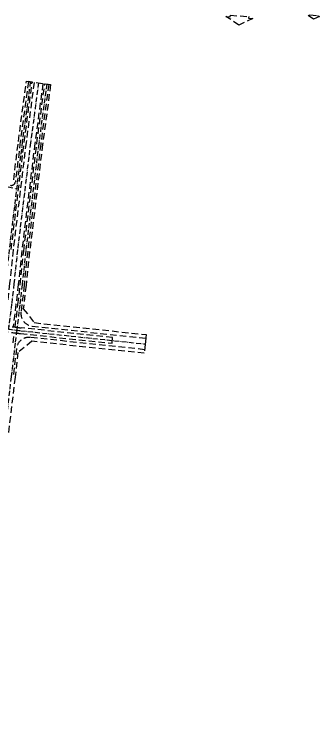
# Model space of a CAD drawing. Header units: metres. Extents: x 566631 to 571261, y 2062953 to 2068466.
# Drawn here: x 569435 to 570019, y 2062992 to 2064370 of the extents above; entities that cross this region are included whole.
import ezdxf

# ---------------------------------------------------------------- set-up
doc = ezdxf.new("R2010")
doc.units = ezdxf.units.M
doc.linetypes.add('ACAD_ISO10W100', pattern=[18.5, 12, -3, 0.5, -3])
doc.linetypes.add('HIDDEN', pattern=[0.375, 0.25, -0.125])
for name, color, linetype in [('LogDg phu', 7, 'CONTINUOUS'), ('TimDg', 222, 'CONTINUOUS'), ('ViaHeSphu', 32, 'CONTINUOUS')]:
    doc.layers.add(name, color=color, linetype=linetype)

msp = doc.modelspace()

# ---------------------------------------------------------------- linework, layer by layer
at = {"layer": 'LogDg phu', "linetype": 'HIDDEN', "ltscale": 50}
for points in [[(569883.2, 2064363.1), (569891.5, 2064362.4), (569864.6, 2064350.1), (569839.9, 2064366.3), (569848.2, 2064365.6), (569848.4, 2064368.8), (569883.4, 2064366.2)], [(570015.5, 2064366.8), (570019.1, 2064366.5), (570007.4, 2064361.4), (569997, 2064368.5), (570000.5, 2064368.1), (570000.6, 2064369.5), (570015.6, 2064368.2)]]:
    msp.add_lwpolyline(points, close=True, dxfattribs=at)
msp.add_lwpolyline([(569428.8, 2063920.2), (569453.7, 2064126), (569469.1, 2064240.8), (569461.7, 2064241.8), (569446.3, 2064126.9), (569437, 2064050.2, -0.44386), (569427.3, 2064043.3)], format="xyb", dxfattribs=at)
at = {"layer": 'LogDg phu', "linetype": 'HIDDEN', "ltscale": 50, "elevation": 0}
for points in [[(569436.4, 2063771.8), (569441.8, 2063815.1), (569446.1, 2063853), (569452.9, 2063917.4), (569477.8, 2064122.9), (569493.2, 2064237.5), (569500.6, 2064236.5), (569485.3, 2064122), (569460.4, 2063916.6), (569453.6, 2063852.2), (569447.6, 2063800.3, 0.416441), (569468.9, 2063773.7), (569686.5, 2063750.5), (569684.2, 2063728.6), (569465.3, 2063752, 0.411223), (569438.9, 2063730.9), (569432.5, 2063676.1)], [(569435, 2063760.9, 0.006441), (569446.7, 2063759.5), (569621.9, 2063740.8), (569623, 2063751.7), (569447.8, 2063770.4, -0.006491), (569436.4, 2063771.8)]]:
    msp.add_lwpolyline(points, format="xyb", dxfattribs=at)
msp.add_lwpolyline([(569447.8, 2063770.4, -0.020172), (569412.4, 2063775.7, -0.105341), (569241.5, 2063847.3), (569236.3, 2063837.5, 0.105036), (569411, 2063764.7, 0.019791), (569446.7, 2063759.5), (569621.9, 2063740.8), (569623, 2063751.7)], format="xyb", close=True, dxfattribs=at)
msp.add_lwpolyline([(569432.6, 2063741.5), (569435, 2063760.9)], dxfattribs=at)
at = {"layer": 'TimDg', "linetype": 'ACAD_ISO10W100', "ltscale": 0.75, "elevation": 0}
for points in [[(566803.2, 2064656.1), (567685, 2064355.6, 0.023004), (567707.1, 2064349.2), (568107.6, 2064252.7, 0.076997), (568145.8, 2064249.5), (568475.1, 2064272.9, -0.160928), (568727.4, 2064209), (569232.8, 2063846.7, 0.129628), (569447.2, 2063764.9), (569685.4, 2063739.5)], [(568929.8, 2064297.1), (569187.2, 2064110.2, 0.102214), (569260.9, 2064076.8), (569438.9, 2064036.9)]]:
    msp.add_lwpolyline(points, format="xyb", dxfattribs=at)
for points in [[(569465.4, 2064241.3), (569450, 2064126.5), (569425, 2063920.6), (569418.2, 2063856.1), (569413.9, 2063818.4), (569408, 2063770.9)], [(569481.1, 2064239.1), (569465.8, 2064124.4), (569440.8, 2063918.8), (569434, 2063854.4), (569429.7, 2063816.5), (569423.7, 2063768.1)], [(569481.1, 2064239.1), (569465.8, 2064124.4), (569440.8, 2063918.8), (569434, 2063854.4), (569429.7, 2063816.5), (569424.3, 2063773.6)], [(569496.9, 2064237), (569481.5, 2064122.4), (569456.6, 2063917), (569449.8, 2063852.6), (569445.5, 2063814.6), (569439.4, 2063765.9)], [(569439.4, 2063765.9), (569436.3, 2063741.1), (569428.8, 2063676.5), (569416.3, 2063571), (569406.1, 2063484.1), (569398.4, 2063418.8), (569390.6, 2063353.2), (569380.9, 2063274.6), (569361.2, 2063086.6), (569357.7, 2063047.5), (569347, 2062991.7)]]:
    msp.add_lwpolyline(points, dxfattribs=at)
at = {"layer": 'ViaHeSphu', "linetype": 'HIDDEN', "ltscale": 50}
msp.add_lwpolyline([(569433.6, 2064053.9), (569442.6, 2064127.4), (569457.9, 2064242.3), (569504.3, 2064236), (569489, 2064121.5), (569464.1, 2063916.2), (569457.3, 2063851.8), (569452.9, 2063813.7), (569452, 2063806.7), (569472.9, 2063780.3), (569687.3, 2063757.4), (569683.5, 2063721.6), (569468.5, 2063744.6), (569441.8, 2063723.3), (569436.2, 2063675.7), (569423.7, 2063570.1)], dxfattribs=at)
at = {"layer": 'ViaHeSphu', "linetype": 'HIDDEN', "ltscale": 50, "elevation": 0}
for points in [[(569472.8, 2064240.3), (569457.4, 2064125.5), (569432.5, 2063919.7), (569425.7, 2063855.3), (569421.4, 2063817.5), (569416.1, 2063775)], [(569489.5, 2064238), (569474.1, 2064123.4), (569449.2, 2063917.9), (569442.4, 2063853.4), (569438, 2063815.5), (569432.7, 2063772.3)]]:
    msp.add_lwpolyline(points, dxfattribs=at)

doc.saveas('drawing.dxf')
